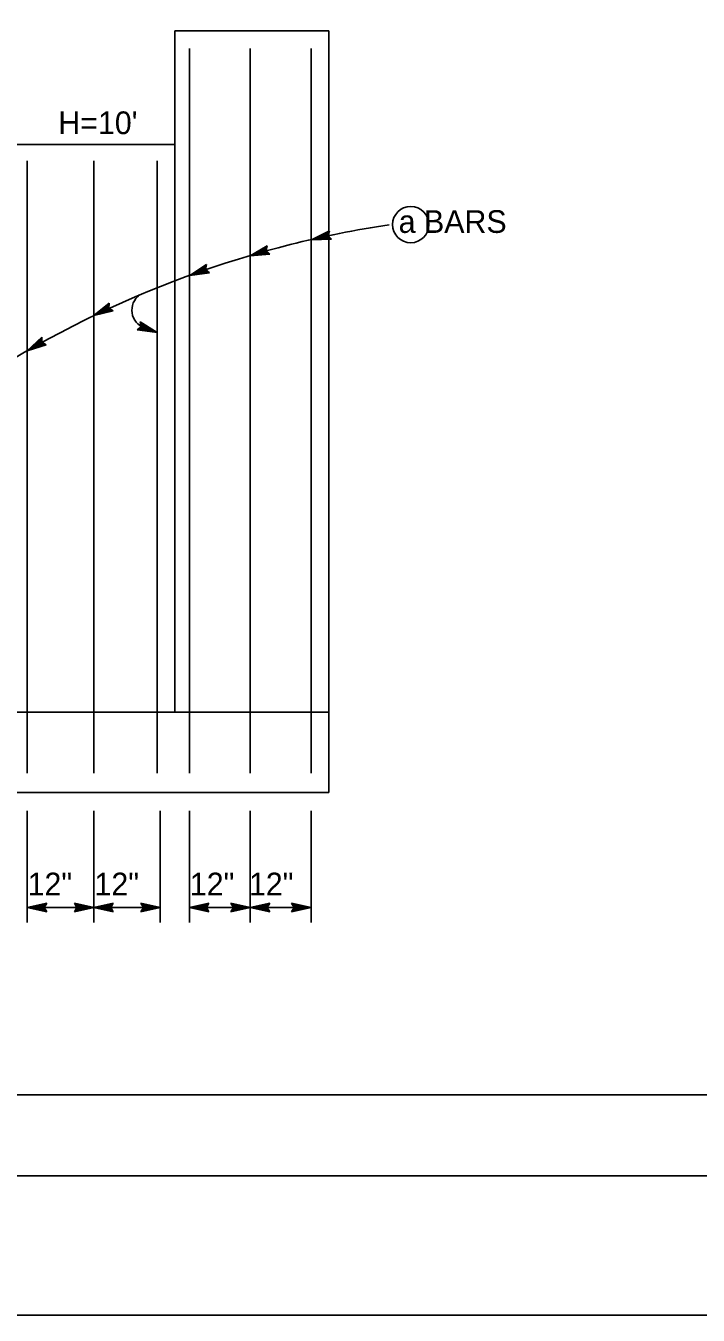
# Model space of a CAD drawing. Extents: x -894 to 866, y -472 to 714.
# Drawn here: x -590.5 to -383.1, y -472.4 to -74.6 of the extents above; entities that cross this region are included whole.
import ezdxf

# ---------------------------------------------------------------- set-up
doc = ezdxf.new("R2010")
doc.units = 0
for name, color, linetype in [('border_PLOTTING-ELEMENTS', 7, 'Continuous'), ('border_rw_22x34_Cut_Lines', 7, 'Continuous'), ('border_SHEET', 7, 'Continuous'), ('str_Concrete-A', 7, 'Continuous'), ('str_Reinforcement-A', 7, 'Continuous'), ('str_Text-A', 7, 'Continuous')]:
    doc.layers.add(name, color=color, linetype=linetype)

msp = doc.modelspace()

# ---------------------------------------------------------------- linework, layer by layer
at = {"layer": 'border_PLOTTING-ELEMENTS'}
for points in [[(-894.04, -472.44), (865.96, -472.44), (865.96, 713.56), (-894.04, 713.56)], [(-864.04, 670.56), (835.96, 670.56), (835.96, -429.44), (-864.04, -429.44)]]:
    msp.add_lwpolyline(points, close=True, dxfattribs=at)
at = {"layer": 'border_rw_22x34_Cut_Lines'}
msp.add_lwpolyline([(-864.04, 670.56), (835.96, 670.56), (835.96, -429.44), (-864.04, -429.44)], close=True, dxfattribs=at)
at = {"layer": 'border_SHEET'}
msp.add_line((810.96, -404.44), (-814.04, -404.44), dxfattribs=at)
at = {"layer": 'str_Concrete-A'}
for p, q in [((-544.56, -76.23), (-497.06, -76.23)), ((-544.56, -76.23), (-544.56, -286.35)), ((-497.06, -76.23), (-497.06, -311.22)), ((-594.56, -111.22), (-544.56, -111.22)), ((-741.06, -286.35), (-497.06, -286.35)), ((-741.06, -311.22), (-497.06, -311.22))]:
    msp.add_line(p, q, dxfattribs=at)
at = {"layer": 'str_Reinforcement-A'}
for p, q in [((-540, -81.65), (-540, -305.2)), ((-521.25, -81.65), (-521.25, -305.2)), ((-502.5, -81.65), (-502.5, -305.2)), ((-590, -116.29), (-590, -305.2)), ((-569.5, -116.29), (-569.5, -305.2)), ((-550, -116.29), (-550, -305.2))]:
    msp.add_line(p, q, dxfattribs=at)
at = {"layer": 'str_Text-A'}
for p, q in [((-502.35, -140.65), (-496.86, -137.9)), ((-501, -140.31), (-497, -138.3)), ((-499.67, -139.98), (-497.08, -138.68)), ((-498.33, -139.64), (-497.22, -139.09)), ((-496.86, -137.9), (-497.31, -139.38)), ((-496.86, -137.9), (-496.86, -137.9)), ((-521.34, -145.57), (-516.01, -142.51)), ((-520.01, -145.15), (-516.13, -142.92)), ((-516.01, -142.51), (-516.37, -144.02)), ((-516.01, -142.51), (-516.01, -142.51)), ((-496.2, -140.49), (-502.35, -140.65)), ((-502.35, -140.65), (-502.35, -140.65)), ((-496.5, -140.19), (-501.01, -140.32)), ((-496.81, -139.9), (-499.67, -139.98)), ((-497.07, -139.61), (-498.33, -139.64)), ((-497.31, -139.38), (-496.2, -140.49)), ((-496.2, -140.49), (-496.2, -140.49)), ((-515.21, -145.06), (-521.34, -145.57)), ((-521.34, -145.57), (-521.34, -145.57)), ((-515.52, -144.78), (-520.02, -145.16)), ((-518.7, -144.75), (-516.19, -143.31)), ((-515.85, -144.51), (-518.7, -144.75)), ((-517.38, -144.34), (-516.31, -143.72)), ((-516.13, -144.23), (-517.38, -144.34)), ((-516.37, -144.02), (-515.21, -145.06)), ((-515.21, -145.06), (-515.21, -145.06)), ((-539.94, -151.68), (-534.8, -148.32)), ((-533.85, -150.82), (-539.94, -151.68)), ((-534.18, -150.56), (-538.65, -151.19)), ((-538.64, -151.19), (-534.89, -148.74)), ((-537.35, -150.71), (-534.93, -149.13)), ((-534.53, -150.31), (-537.35, -150.71)), ((-536.06, -150.22), (-535.02, -149.54)), ((-534.81, -150.04), (-536.06, -150.22)), ((-534.8, -148.32), (-535.07, -149.85)), ((-535.07, -149.85), (-533.85, -150.82)), ((-534.8, -148.32), (-534.8, -148.32)), ((-533.85, -150.82), (-533.85, -150.82)), ((-539.94, -151.68), (-539.94, -151.68)), ((-569.5, -164.06), (-564.73, -160.18)), ((-563.54, -162.57), (-569.5, -164.06)), ((-563.89, -162.35), (-568.27, -163.44)), ((-568.26, -163.43), (-564.78, -160.61)), ((-567.03, -162.82), (-564.78, -161)), ((-564.26, -162.13), (-567.03, -162.82)), ((-565.79, -162.2), (-564.83, -161.42)), ((-564.57, -161.9), (-565.79, -162.2)), ((-564.73, -160.18), (-564.85, -161.73)), ((-564.85, -161.73), (-563.54, -162.57)), ((-564.73, -160.18), (-564.73, -160.18)), ((-563.54, -162.57), (-563.54, -162.57)), ((-569.5, -164.06), (-569.5, -164.06)), ((-554.89, -167.51), (-555.19, -165.98)), ((-555.19, -165.98), (-555.19, -165.98)), ((-555.19, -165.98), (-550, -169.28)), ((-555.1, -166.39), (-551.3, -168.81)), ((-555.01, -166.81), (-552.6, -168.34)), ((-590.02, -174.95), (-585.53, -170.75)), ((-585.53, -170.75), (-585.54, -172.3)), ((-585.53, -170.75), (-585.53, -170.75)), ((-556.09, -168.49), (-554.89, -167.51)), ((-550, -169.28), (-556.09, -168.49)), ((-556.09, -168.49), (-556.09, -168.49)), ((-551.31, -168.81), (-555.75, -168.24)), ((-552.6, -168.34), (-555.47, -167.97)), ((-553.9, -167.87), (-555.12, -167.71)), ((-554.96, -167.19), (-553.9, -167.87)), ((-553.93, -167.86), (-550, -169.28)), ((-550, -169.28), (-550, -169.28)), ((-584.17, -173.04), (-590.02, -174.95)), ((-590.02, -174.95), (-590.02, -174.95)), ((-584.54, -172.85), (-588.83, -174.25)), ((-588.82, -174.24), (-585.55, -171.17)), ((-587.64, -173.54), (-585.53, -171.56)), ((-584.92, -172.66), (-587.64, -173.54)), ((-586.45, -172.84), (-585.55, -171.99)), ((-585.25, -172.45), (-586.45, -172.84)), ((-585.54, -172.3), (-584.17, -173.04)), ((-584.17, -173.04), (-584.17, -173.04)), ((-590, -351.32), (-590, -316.82)), ((-569.5, -351.26), (-569.5, -316.82)), ((-549, -351.26), (-549, -316.82)), ((-549, -338.62), (-549, -316.82)), ((-540, -351.32), (-540, -316.82)), ((-521.25, -351.26), (-521.25, -316.82)), ((-502.5, -351.26), (-502.5, -316.82)), ((-502.5, -338.62), (-502.5, -316.82)), ((-590, -346.66), (-584, -345.33)), ((-588.61, -346.66), (-584.23, -345.69)), ((-587.24, -346.67), (-584.41, -346.04)), ((-584, -345.33), (-584.8, -346.66)), ((-584, -345.33), (-584, -345.33)), ((-574.7, -346.66), (-575.5, -345.32)), ((-575.5, -345.32), (-575.5, -345.32)), ((-575.5, -345.32), (-569.5, -346.66)), ((-575.28, -345.68), (-570.88, -346.66)), ((-575.05, -346.04), (-572.26, -346.66)), ((-569.5, -346.66), (-563.5, -345.33)), ((-568.11, -346.66), (-563.73, -345.69)), ((-566.74, -346.67), (-563.91, -346.04)), ((-563.5, -345.33), (-564.3, -346.66)), ((-563.5, -345.33), (-563.5, -345.33)), ((-554.2, -346.66), (-555, -345.32)), ((-555, -345.32), (-555, -345.32)), ((-555, -345.32), (-549, -346.66)), ((-554.78, -345.68), (-550.38, -346.66)), ((-554.55, -346.04), (-551.76, -346.66)), ((-540, -346.66), (-534, -345.33)), ((-538.61, -346.66), (-534.23, -345.69)), ((-537.24, -346.67), (-534.41, -346.04)), ((-534, -345.33), (-534.8, -346.66)), ((-534, -345.33), (-534, -345.33)), ((-526.45, -346.66), (-527.25, -345.32)), ((-527.25, -345.32), (-527.25, -345.32)), ((-527.25, -345.32), (-521.25, -346.66)), ((-527.03, -345.68), (-522.63, -346.66)), ((-526.8, -346.04), (-524.01, -346.66)), ((-521.25, -346.66), (-515.25, -345.33)), ((-519.86, -346.66), (-515.48, -345.69)), ((-518.49, -346.67), (-515.66, -346.04)), ((-515.25, -345.33), (-516.05, -346.66)), ((-515.25, -345.33), (-515.25, -345.33)), ((-507.7, -346.66), (-508.5, -345.32)), ((-508.5, -345.32), (-508.5, -345.32)), ((-508.5, -345.32), (-502.5, -346.66)), ((-508.28, -345.68), (-503.88, -346.66)), ((-508.05, -346.04), (-505.26, -346.66)), ((-584, -348), (-590, -346.66)), ((-590, -346.66), (-590, -346.66)), ((-590, -346.66), (-569.5, -346.66)), ((-584.21, -347.65), (-588.62, -346.67)), ((-584.45, -347.29), (-587.24, -346.67)), ((-585.85, -346.67), (-584.65, -346.4)), ((-584.62, -346.94), (-585.85, -346.67)), ((-584.8, -346.66), (-584, -348)), ((-584, -348), (-584, -348)), ((-569.5, -346.66), (-575.5, -347.99)), ((-575.5, -347.99), (-574.7, -346.66)), ((-575.5, -347.99), (-575.5, -347.99)), ((-570.89, -346.67), (-575.26, -347.64)), ((-572.26, -346.66), (-575.09, -347.29)), ((-574.87, -346.39), (-573.64, -346.66)), ((-573.64, -346.66), (-574.85, -346.93)), ((-563.5, -348), (-569.5, -346.66)), ((-569.5, -346.66), (-569.5, -346.66)), ((-569.5, -346.66), (-569.5, -346.66)), ((-569.5, -346.66), (-549, -346.66)), ((-563.71, -347.65), (-568.12, -346.67)), ((-563.95, -347.29), (-566.74, -346.67)), ((-565.35, -346.67), (-564.14, -346.4)), ((-564.12, -346.94), (-565.35, -346.67)), ((-564.3, -346.66), (-563.5, -348)), ((-563.5, -348), (-563.5, -348)), ((-549, -346.66), (-555, -347.99)), ((-555, -347.99), (-554.2, -346.66)), ((-555, -347.99), (-555, -347.99)), ((-550.39, -346.67), (-554.76, -347.64)), ((-551.76, -346.66), (-554.59, -347.29)), ((-554.37, -346.39), (-553.14, -346.66)), ((-553.14, -346.66), (-554.35, -346.93)), ((-549, -346.66), (-549, -346.66)), ((-534, -348), (-540, -346.66)), ((-540, -346.66), (-540, -346.66)), ((-540, -346.66), (-521.25, -346.66)), ((-534.21, -347.65), (-538.62, -346.67)), ((-534.45, -347.29), (-537.24, -346.67)), ((-535.85, -346.67), (-534.65, -346.4)), ((-534.62, -346.94), (-535.85, -346.67)), ((-534.8, -346.66), (-534, -348)), ((-534, -348), (-534, -348)), ((-521.25, -346.66), (-527.25, -347.99)), ((-527.25, -347.99), (-526.45, -346.66)), ((-527.25, -347.99), (-527.25, -347.99)), ((-522.64, -346.67), (-527.01, -347.64)), ((-524.01, -346.66), (-526.84, -347.29)), ((-526.62, -346.39), (-525.39, -346.66)), ((-525.39, -346.66), (-526.6, -346.93)), ((-515.25, -348), (-521.25, -346.66)), ((-521.25, -346.66), (-521.25, -346.66)), ((-521.25, -346.66), (-521.25, -346.66)), ((-521.25, -346.66), (-502.5, -346.66)), ((-515.46, -347.65), (-519.87, -346.67)), ((-515.7, -347.29), (-518.49, -346.67)), ((-517.1, -346.67), (-515.89, -346.4)), ((-515.87, -346.94), (-517.1, -346.67)), ((-516.05, -346.66), (-515.25, -348)), ((-515.25, -348), (-515.25, -348)), ((-502.5, -346.66), (-508.5, -347.99)), ((-508.5, -347.99), (-507.7, -346.66)), ((-508.5, -347.99), (-508.5, -347.99)), ((-503.89, -346.67), (-508.26, -347.64)), ((-505.26, -346.66), (-508.09, -347.29)), ((-507.87, -346.39), (-506.64, -346.66)), ((-506.64, -346.66), (-507.85, -346.93)), ((-502.5, -346.66), (-502.5, -346.66))]:
    msp.add_line(p, q, dxfattribs=at)
msp.add_circle((-471.78, -135.98), 5.6, dxfattribs=at)
for centre, radius, start, end in [((-431.07, -451.57), 319.08, 98.5364, 104.1362), ((-431.07, -451.57), 319.08, 104.0535, 128.431), ((-551.88, -162.35), 5.88, 127.5897, 249.5272)]:
    msp.add_arc(centre, radius, start, end, dxfattribs=at)

# ---------------------------------------------------------------- texts
for s, p in [("H=10'", (-580.45, -108.07)), ('a BARS', (-475.5, -138.54)), ('12"', (-589.92, -342.91)), ('12"', (-569.29, -342.91)), ('12"', (-539.89, -342.91)), ('12"', (-521.67, -342.91))]:
    msp.add_text(s, height=7, dxfattribs=at).set_placement(p)

doc.saveas('drawing.dxf')
